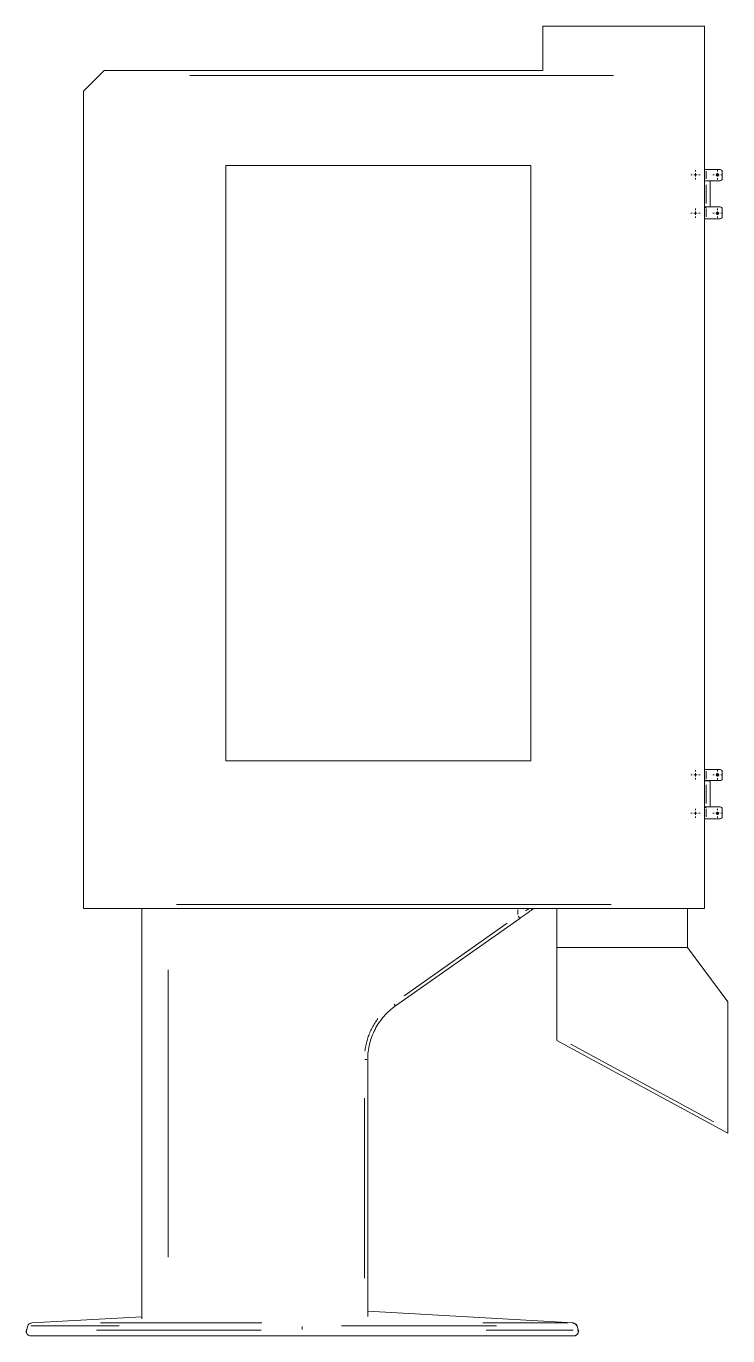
# Model space of a CAD drawing. Header units: millimetres. Extents: x 2057 to 9175, y 1255 to 6854.
# Drawn here: x 2057 to 3127, y 3115 to 5112 of the extents above; entities that cross this region are included whole.
import ezdxf

# ---------------------------------------------------------------- set-up
doc = ezdxf.new("R2010")
doc.units = ezdxf.units.MM

# ---------------------------------------------------------------- blocks, each defined once
blk = doc.blocks.new('SW_CENTERMARKSYMBOL_9')
at = {"color": 0, "linetype": 'Continuous', "lineweight": 0}
for p, q in [((-5, 0), (-7.1, 0)), ((0, 0), (-2.5, 0)), ((0, 5), (0, 7.1)), ((0, 0), (0, 2.5)), ((0, 0), (0, -2.5)), ((0, 0), (2.5, 0)), ((5, 0), (7.1, 0)), ((0, -5), (0, -7.1))]:
    blk.add_line(p, q, dxfattribs=at)
blk = doc.blocks.new('SW_CENTERMARKSYMBOL_10')
at = {"color": 0, "linetype": 'Continuous', "lineweight": 0}
for p, q in [((-5, 0), (-7.1, 0)), ((0, 0), (-2.5, 0)), ((0, 5), (0, 7.1)), ((0, 0), (0, 2.5)), ((0, 0), (0, -2.5)), ((0, 0), (2.5, 0)), ((5, 0), (7.1, 0)), ((0, -5), (0, -7.1))]:
    blk.add_line(p, q, dxfattribs=at)
blk = doc.blocks.new('SW_CENTERMARKSYMBOL_11')
at = {"color": 0, "linetype": 'Continuous', "lineweight": 0}
for p, q in [((-5, 0), (-7.1, 0)), ((0, 0), (-2.5, 0)), ((0, 5), (0, 7.1)), ((0, 0), (0, 2.5)), ((0, 0), (0, -2.5)), ((0, 0), (2.5, 0)), ((5, 0), (7.1, 0)), ((0, -5), (0, -7.1))]:
    blk.add_line(p, q, dxfattribs=at)
blk = doc.blocks.new('SW_CENTERMARKSYMBOL_12')
at = {"color": 0, "linetype": 'Continuous', "lineweight": 0}
for p, q in [((-5, 0), (-7.1, 0)), ((0, 0), (-2.5, 0)), ((0, 5), (0, 7.1)), ((0, 0), (0, 2.5)), ((0, 0), (0, -2.5)), ((0, 0), (2.5, 0)), ((5, 0), (7.1, 0)), ((0, -5), (0, -7.1))]:
    blk.add_line(p, q, dxfattribs=at)
blk = doc.blocks.new('SW_CENTERMARKSYMBOL_13')
at = {"color": 0, "linetype": 'Continuous', "lineweight": 0}
for p, q in [((-5, 0), (-7.1, 0)), ((0, 0), (-2.5, 0)), ((0, 5), (0, 7.1)), ((0, 0), (0, 2.5)), ((0, 0), (0, -2.5)), ((0, 0), (2.5, 0)), ((5, 0), (7.1, 0)), ((0, -5), (0, -7.1))]:
    blk.add_line(p, q, dxfattribs=at)
blk = doc.blocks.new('SW_CENTERMARKSYMBOL_14')
at = {"color": 0, "linetype": 'Continuous', "lineweight": 0}
for p, q in [((-5, 0), (-7.1, 0)), ((0, 0), (-2.5, 0)), ((0, 5), (0, 7.1)), ((0, 0), (0, 2.5)), ((0, 0), (0, -2.5)), ((0, 0), (2.5, 0)), ((5, 0), (7.1, 0)), ((0, -5), (0, -7.1))]:
    blk.add_line(p, q, dxfattribs=at)
blk = doc.blocks.new('SW_CENTERMARKSYMBOL_15')
at = {"color": 0, "linetype": 'Continuous', "lineweight": 0}
for p, q in [((-5, 0), (-7.1, 0)), ((0, 0), (-2.5, 0)), ((0, 5), (0, 7.1)), ((0, 0), (0, 2.5)), ((0, 0), (0, -2.5)), ((0, 0), (2.5, 0)), ((5, 0), (7.1, 0)), ((0, -5), (0, -7.1))]:
    blk.add_line(p, q, dxfattribs=at)
blk = doc.blocks.new('SW_CENTERMARKSYMBOL_16')
at = {"color": 0, "linetype": 'Continuous', "lineweight": 0}
for p, q in [((-5, 0), (-7.1, 0)), ((0, 0), (-2.5, 0)), ((0, 5), (0, 7.1)), ((0, 0), (0, 2.5)), ((0, 0), (0, -2.5)), ((0, 0), (2.5, 0)), ((5, 0), (7.1, 0)), ((0, -5), (0, -7.1))]:
    blk.add_line(p, q, dxfattribs=at)

msp = doc.modelspace()

# ---------------------------------------------------------------- linework, layer by layer
at = {"color": 7, "linetype": 'Continuous', "lineweight": 15}
for p, q in [((2844.7, 5112.1), (3091.4, 5112.1)), ((3091.4, 5112.1), (3091.4, 5037.1)), ((2144, 5013), (2168.1, 5037.1)), ((2168.1, 5037.1), (2175.7, 5044.7)), ((2175.7, 5044.7), (2844.7, 5044.7)), ((3091.4, 5037.1), (3091.4, 3773.1)), ((2144, 3773.1), (2144, 5013)), ((2361.1, 4899.6), (2826.8, 4899.6)), ((2361.1, 3991.8), (2361.1, 4899.6)), ((2826.8, 4899.6), (2826.8, 3991.8)), ((3091.4, 4893.5), (3093.9, 4893.5)), ((3093.9, 4893.5), (3115.4, 4893.5)), ((3093.9, 4876.3), (3091.4, 4876.3)), ((3091.5, 4876.5), (3091.5, 4876.3)), ((3093.9, 4876.5), (3091.5, 4876.5)), ((3115.4, 4876.5), (3093.9, 4876.5)), ((3093.9, 4876.3), (3099.9, 4876.3)), ((3096.3, 4876.3), (3096.3, 4876.5)), ((3099.9, 4836.6), (3099.9, 4876.3)), ((3118.4, 4879.5), (3118.4, 4890.5)), ((3091.4, 4835.8), (3093.9, 4835.8)), ((3091.5, 4836.6), (3093.9, 4836.6)), ((3093.9, 4836.6), (3115.4, 4836.6)), ((3118.4, 4821.5), (3118.4, 4833.6)), ((3093.9, 4818.5), (3091.4, 4818.5)), ((3115.4, 4818.5), (3093.9, 4818.5)), ((2826.8, 3991.8), (2361.1, 3991.8)), ((3091.4, 3978.8), (3093.9, 3978.8)), ((3093.9, 3978.8), (3115.4, 3978.8)), ((3118.4, 3964.8), (3118.4, 3975.8)), ((3093.9, 3961.5), (3091.4, 3961.5)), ((3091.5, 3961.8), (3091.5, 3961.5)), ((3093.9, 3961.8), (3091.5, 3961.8)), ((3115.4, 3961.8), (3093.9, 3961.8)), ((3093.9, 3961.5), (3099.9, 3961.5)), ((3096.3, 3961.5), (3096.3, 3961.8)), ((3099.9, 3921.8), (3099.9, 3961.5)), ((3091.4, 3921.1), (3093.9, 3921.1)), ((3091.5, 3921.8), (3093.9, 3921.8)), ((3093.9, 3921.8), (3115.4, 3921.8)), ((3118.4, 3906.8), (3118.4, 3918.8)), ((3093.9, 3903.8), (3091.4, 3903.8)), ((3115.4, 3903.8), (3093.9, 3903.8)), ((2144, 3767.1), (2144, 3773.1)), ((3091.4, 3767.1), (2144, 3767.1)), ((2233.4, 3141.1), (2233.4, 3767.1)), ((2866.2, 3707.6), (2866.2, 3767.1)), ((3065.5, 3707.6), (3065.5, 3767.1)), ((3091.4, 3773.1), (3091.4, 3767.1)), ((2809.7, 3751.9), (2620.1, 3618.4)), ((3065.5, 3707.6), (2866.2, 3707.6)), ((2866.2, 3707.6), (2866.2, 3571.6)), ((3065.5, 3707.6), (3065.5, 3707.3)), ((3126.9, 3624.5), (3065.5, 3707.3)), ((3126.9, 3624.5), (3126.9, 3430)), ((2866.2, 3565.8), (2866.2, 3571.6)), ((3126.9, 3424.2), (2866.2, 3565.8)), ((2577.7, 3536.6), (2577.7, 3144.9)), ((3127, 3435.4), (3127, 3485.4)), ((3127, 3435.4), (3126.9, 3435.4)), ((3126.9, 3430), (3126.9, 3424.2)), ((2233.4, 3144.6), (2065.2, 3135)), ((2890.9, 3135), (2577.7, 3152.8)), ((2890.9, 3135), (2890.4, 3135)), ((2057.2, 3124.2), (2059.1, 3130.4)), ((2896.4, 3130.4), (2897, 3130.4)), ((2897, 3130.4), (2898.9, 3124.2)), ((2898.9, 3124.2), (2898.3, 3124.2))]:
    msp.add_line(p, q, dxfattribs=at)
at = {"color": 8, "linetype": 'Continuous', "lineweight": 15}
for p, q in [((2952.9, 5037.1), (2306.6, 5037.1)), ((3093.9, 4891), (3093.9, 4879.1)), ((3093.9, 4841.9), (3093.9, 4870.2)), ((3093.9, 4833.9), (3093.9, 4821.2)), ((3093.9, 3976.2), (3093.9, 3964.3)), ((3093.9, 3927.1), (3093.9, 3955.4)), ((3093.9, 3919.1), (3093.9, 3906.5)), ((2286.1, 3773.1), (2949.3, 3773.1)), ((2806.8, 3757.6), (2806.8, 3765.4)), ((2633.6, 3634), (2790.4, 3744.4)), ((2273.4, 3673.2), (2273.4, 3235.2)), ((2620, 3618.5), (2618.3, 3620.9)), ((2887.6, 3560), (3105.5, 3441.7)), ((2573.4, 3536.6), (2576.2, 3536.6)), ((2572.7, 3203.5), (2572.7, 3477.8)), ((2057.4, 3119.5), (2058, 3118.4)), ((2478, 3125.1), (2478, 3129.4))]:
    msp.add_line(p, q, dxfattribs=at)
at = {"color": 7, "linetype": 'Continuous', "lineweight": 15, "flags": 128}
msp.add_lwpolyline([(2844.7, 5044.7), (2844.7, 5049.9), (2844.7, 5055), (2844.7, 5060.1), (2844.7, 5065), (2844.7, 5069.8), (2844.7, 5074.4), (2844.7, 5078.9), (2844.7, 5083.1), (2844.7, 5087.2), (2844.7, 5090.9), (2844.7, 5094.5), (2844.7, 5097.7), (2844.7, 5100.6), (2844.7, 5103.3), (2844.7, 5105.6), (2844.7, 5107.5), (2844.7, 5109.1), (2844.7, 5110.4), (2844.7, 5111.3), (2844.7, 5111.9), (2844.7, 5112.1)], dxfattribs=at)
at = {"color": 7, "linetype": 'Continuous', "lineweight": 15}
for centre, radius in [((3111.3, 4885.3), 1.97), ((3111.3, 4885.3), 1.73), ((3111.3, 4885.3), 1.79), ((3111.3, 4826.8), 1.97), ((3111.3, 4826.8), 1.73), ((3111.3, 4826.8), 1.79), ((3111.3, 3970.6), 1.97), ((3111.3, 3970.6), 1.79), ((3111.3, 3970.6), 1.73), ((3111.3, 3912), 1.97), ((3111.3, 3912), 1.79), ((3111.3, 3912), 1.73)]:
    msp.add_circle(centre, radius, dxfattribs=at)
for centre, radius, start, end in [((3115.4, 4890.5), 3, 0, 90), ((3115.4, 4879.5), 3, 270, 0), ((3115.4, 4833.6), 3, 0, 90), ((3115.4, 4821.5), 3, 270, 360), ((3115.4, 3975.8), 3, 0, 90), ((3115.4, 3964.8), 3, 270, 0), ((3115.4, 3918.8), 3, 0, 90), ((3115.4, 3906.8), 3, 270, 360), ((3124.5, 3485.4), 2.5, 0, 16.9832)]:
    msp.add_arc(centre, radius, start, end, dxfattribs=at)
at = {"color": 8, "linetype": 'Continuous', "lineweight": 15}
for points, knots in [([(2807.4, 3755.1), (2807.6, 3754.9), (2807.9, 3754.4), (2808.4, 3753.7), (2808.8, 3753), (2809.2, 3752.5), (2809.4, 3752.3), (2809.5, 3752.2)], [0, 0, 0, 0, 0.164777, 0.37139, 0.582389, 0.793387, 1, 1, 1, 1]), ([(2823.4, 3766.2), (2822.6, 3765.7), (2820.9, 3764.7), (2819.2, 3763.6), (2818.3, 3763.1)], [0, 0, 0, 0, 0.498409, 1, 1, 1, 1]), ([(2573.6, 3549.4), (2573.7, 3550.7), (2574.2, 3554.8), (2575.6, 3561.5), (2577.9, 3569.6), (2580.8, 3577.4), (2584.4, 3585), (2588.5, 3592.3), (2591.8, 3596.9), (2593.4, 3599.2)], [0, 0, 0, 0, 0.071472, 0.226274, 0.381054, 0.535819, 0.690531, 0.845235, 1, 1, 1, 1]), ([(2416.4, 3135), (2413.9, 3135), (2403.7, 3135), (2386.1, 3135), (2363.7, 3135), (2341.6, 3135), (2320, 3135), (2298.8, 3135), (2278.2, 3135), (2258.3, 3135), (2239, 3135), (2220.5, 3135), (2202.8, 3135), (2185.9, 3135), (2175.4, 3135), (2170.2, 3135)], [0, 0, 0, 0, 0.026436, 0.107566, 0.188697, 0.269827, 0.350957, 0.432088, 0.513218, 0.594348, 0.675479, 0.756609, 0.837739, 0.91887, 1, 1, 1, 1]), ([(2883.2, 3135), (2882.3, 3135), (2880.1, 3135), (2875, 3135), (2868, 3135), (2859.7, 3135), (2850.2, 3135), (2839.6, 3135), (2827.8, 3135), (2814.9, 3135), (2801, 3135), (2786.1, 3135), (2770.2, 3135), (2758.8, 3135), (2753.2, 3135)], [0, 0, 0, 0, 0.04985, 0.136228, 0.222605, 0.308982, 0.395359, 0.481737, 0.568114, 0.654491, 0.740868, 0.827246, 0.913623, 1, 1, 1, 1]), ([(2064, 3130.4), (2064.3, 3130.4), (2065.7, 3130.4), (2069.5, 3130.4), (2075.3, 3130.4), (2082.4, 3130.4), (2090.8, 3130.4), (2100.4, 3130.4), (2111.2, 3130.4), (2123.1, 3130.4), (2136.2, 3130.4), (2150.3, 3130.4), (2165.5, 3130.4), (2181.6, 3130.4), (2193.1, 3130.4), (2198.9, 3130.4)], [0, 0, 0, 0, 0.026436, 0.107566, 0.188697, 0.269827, 0.350957, 0.432088, 0.513218, 0.594348, 0.675479, 0.756609, 0.837739, 0.91887, 1, 1, 1, 1]), ([(2415.2, 3124.2), (2412.6, 3124.2), (2402.3, 3124.2), (2384.3, 3124.2), (2361.5, 3124.2), (2339, 3124.2), (2316.9, 3124.2), (2295.3, 3124.2), (2274.3, 3124.2), (2254, 3124.2), (2234.4, 3124.2), (2215.5, 3124.2), (2197.4, 3124.2), (2180.2, 3124.2), (2169.5, 3124.2), (2164.2, 3124.2)], [0, 0, 0, 0, 0.026436, 0.107566, 0.188697, 0.269827, 0.350957, 0.432088, 0.513218, 0.594348, 0.675479, 0.756609, 0.837739, 0.91887, 1, 1, 1, 1]), ([(2537.6, 3130.4), (2541.1, 3130.4), (2552.4, 3130.4), (2571.3, 3130.4), (2594.1, 3130.4), (2616.5, 3130.4), (2638.4, 3130.4), (2659.9, 3130.4), (2680.8, 3130.4), (2701, 3130.4), (2720.6, 3130.4), (2739.4, 3130.4), (2757.4, 3130.4), (2768.6, 3130.4), (2774.3, 3130.4)], [0, 0, 0, 0, 0.039963, 0.127239, 0.214515, 0.301791, 0.389068, 0.476344, 0.56362, 0.650896, 0.738172, 0.825448, 0.912724, 1, 1, 1, 1]), ([(2891.1, 3124.2), (2890.2, 3124.2), (2887.9, 3124.2), (2882.7, 3124.2), (2875.5, 3124.2), (2867.1, 3124.2), (2857.4, 3124.2), (2846.6, 3124.2), (2834.6, 3124.2), (2821.5, 3124.2), (2807.3, 3124.2), (2792, 3124.2), (2775.8, 3124.2), (2764.3, 3124.2), (2758.5, 3124.2)], [0, 0, 0, 0, 0.050579, 0.13689, 0.223201, 0.309512, 0.395823, 0.482134, 0.568445, 0.654756, 0.741067, 0.827378, 0.913689, 1, 1, 1, 1])]:
    msp.add_open_spline(points, degree=3, knots=knots, dxfattribs=at)
at = {"color": 7, "linetype": 'Continuous', "lineweight": 15}
for points, knots in [([(2809.7, 3751.9), (2811.8, 3753.3), (2815.9, 3756.3), (2821.4, 3760.1), (2826, 3763.3), (2829.1, 3765.5), (2830.7, 3766.7), (2831.3, 3767.1)], [0, 0, 0, 0, 0.275056, 0.550067, 0.734191, 0.917257, 1, 1, 1, 1]), ([(2620.1, 3618.4), (2613.6, 3613.8), (2607.6, 3608.4), (2597.1, 3596.4), (2592.6, 3589.7), (2585.3, 3575.6), (2582.4, 3568.1), (2578.7, 3552.6), (2577.7, 3544.6), (2577.7, 3536.6)], [0, 0, 0, 0, 0.25, 0.25, 0.5, 0.5, 0.75, 0.75, 1, 1, 1, 1]), ([(2065.2, 3135), (2064.5, 3135), (2063.9, 3134.9), (2062.6, 3134.4), (2062, 3134.1), (2060.9, 3133.2), (2060.4, 3132.7), (2059.6, 3131.6), (2059.3, 3131), (2059.1, 3130.4)], [0, 0, 0, 0, 0.25, 0.25, 0.5, 0.5, 0.75, 0.75, 1, 1, 1, 1]), ([(2896.4, 3130.4), (2896.2, 3131), (2895.7, 3132.2), (2894.2, 3133.7), (2892.4, 3134.8), (2891, 3134.9), (2890.4, 3135)], [0, 0, 0, 0, 0.244394, 0.500273, 0.756003, 1, 1, 1, 1]), ([(2896.5, 3130.4), (2896.2, 3131), (2895.7, 3132.2), (2894.2, 3133.7), (2892.4, 3134.8), (2891, 3134.9), (2890.4, 3135)], [0, 0, 0, 0, 0.244394, 0.500273, 0.756003, 1, 1, 1, 1]), ([(2897, 3130.4), (2896.8, 3131), (2896.5, 3131.6), (2895.7, 3132.7), (2895.2, 3133.2), (2894.1, 3134.1), (2893.5, 3134.4), (2892.2, 3134.9), (2891.6, 3135), (2890.9, 3135)], [0, 0, 0, 0, 0.25, 0.25, 0.5, 0.5, 0.75, 0.75, 1, 1, 1, 1]), ([(2057.2, 3124.2), (2056.9, 3123.6), (2056.8, 3122.8), (2056.8, 3121.3), (2057, 3120.5), (2057.3, 3119.7)], [0, 0, 0, 0, 0.5, 0.5, 1, 1, 1, 1]), ([(2057.7, 3124.3), (2057.4, 3123.6), (2056.9, 3122.2), (2057.2, 3119.7), (2058.2, 3118.3), (2058.6, 3117.7)], [0, 0, 0, 0, 0.334722, 0.675621, 1, 1, 1, 1]), ([(2058.1, 3118.2), (2058.5, 3117.7), (2058.9, 3117.3), (2059.7, 3116.6), (2060.2, 3116.3), (2061.2, 3115.8), (2061.7, 3115.7), (2062.6, 3115.5), (2063.1, 3115.4), (2063.6, 3115.4)], [0, 0, 0, 0, 0.25, 0.25, 0.5, 0.5, 0.75, 0.75, 1, 1, 1, 1]), ([(2063.6, 3115.4), (2063.6, 3115.4), (2063.6, 3115.4), (2063.6, 3115.4), (2063.6, 3115.4), (2063.6, 3115.4), (2063.7, 3115.4), (2063.7, 3115.4), (2063.8, 3115.4), (2063.9, 3115.4), (2064, 3115.4), (2064.1, 3115.4), (2064.2, 3115.4), (2064.3, 3115.4), (2064.4, 3115.4), (2064.6, 3115.4), (2064.7, 3115.4), (2064.9, 3115.4), (2065, 3115.4), (2065.2, 3115.4), (2065.4, 3115.4), (2065.6, 3115.4), (2065.8, 3115.4), (2066, 3115.4), (2066.2, 3115.4), (2066.6, 3115.4), (2067.2, 3115.4), (2068.1, 3115.4), (2069.1, 3115.4), (2070.2, 3115.4), (2072.2, 3115.4), (2075.5, 3115.4), (2080.5, 3115.4), (2086.3, 3115.4), (2093.5, 3115.4), (2103.3, 3115.4), (2114.9, 3115.4), (2127.3, 3115.4), (2138.2, 3115.4), (2149, 3115.4), (2160.5, 3115.4), (2172.2, 3115.4), (2185, 3115.4), (2199.9, 3115.4), (2215.8, 3115.4), (2233.5, 3115.4), (2251.3, 3115.4), (2270.5, 3115.4), (2288.9, 3115.4), (2307.3, 3115.4), (2326.4, 3115.4), (2346.1, 3115.4), (2368, 3115.4), (2390, 3115.4), (2411.6, 3115.4), (2428.7, 3115.4), (2445.7, 3115.4), (2461.7, 3115.4), (2486, 3115.4), (2508, 3115.4), (2533.4, 3115.4), (2552.6, 3115.4), (2573.3, 3115.4), (2592.5, 3115.4), (2611.7, 3115.4), (2631, 3115.4), (2649.4, 3115.4), (2667.4, 3115.4), (2685, 3115.4), (2703.4, 3115.4), (2721.7, 3115.4), (2739.3, 3115.4), (2755.7, 3115.4), (2776.4, 3115.4), (2792.6, 3115.4), (2805.5, 3115.4), (2814.1, 3115.4), (2828.1, 3115.4), (2841.9, 3115.4), (2854, 3115.4), (2862.6, 3115.4), (2870.2, 3115.4), (2876.6, 3115.4), (2881.1, 3115.4), (2884, 3115.4), (2885.7, 3115.4), (2887.2, 3115.4), (2888.6, 3115.4), (2889.9, 3115.4), (2890.6, 3115.4), (2891.1, 3115.4), (2891.4, 3115.4), (2891.7, 3115.4), (2891.9, 3115.4), (2892.1, 3115.4), (2892.2, 3115.4), (2892.4, 3115.4), (2892.4, 3115.4), (2892.5, 3115.4), (2892.5, 3115.4), (2892.5, 3115.4)], [0, 0, 0, 0, 0.001567, 0.003134, 0.004701, 0.006268, 0.007835, 0.009402, 0.010969, 0.012536, 0.014103, 0.01567, 0.017237, 0.018804, 0.020371, 0.021938, 0.023505, 0.025072, 0.026639, 0.028206, 0.029773, 0.03134, 0.032907, 0.034474, 0.036041, 0.037608, 0.042463, 0.047317, 0.052171, 0.057026, 0.062765, 0.076819, 0.090941, 0.107153, 0.120689, 0.138162, 0.164109, 0.179529, 0.193563, 0.209313, 0.221787, 0.235898, 0.250008, 0.264648, 0.283227, 0.298324, 0.31608, 0.333312, 0.35019, 0.364219, 0.380362, 0.39797, 0.412383, 0.433139, 0.450168, 0.46294, 0.472935, 0.489543, 0.500011, 0.528715, 0.540288, 0.558806, 0.573515, 0.589009, 0.604503, 0.619996, 0.636354, 0.650439, 0.666077, 0.682531, 0.700049, 0.717237, 0.73353, 0.749997, 0.78292, 0.789006, 0.79776, 0.815689, 0.845503, 0.860621, 0.87802, 0.895039, 0.911179, 0.9271, 0.935713, 0.943177, 0.947468, 0.956514, 0.963762, 0.971009, 0.973908, 0.976807, 0.979707, 0.982606, 0.985505, 0.988404, 0.991303, 0.994202, 0.997101, 1, 1, 1, 1]), ([(2892.5, 3115.4), (2893, 3115.5), (2894, 3115.5), (2894.9, 3115.9), (2895.4, 3116.1)], [0, 0, 0, 0, 0.486663, 1, 1, 1, 1]), ([(2895.4, 3116.1), (2896.1, 3116.5), (2897.5, 3117.4), (2898.8, 3119.7), (2899.1, 3122.2), (2898.6, 3123.6), (2898.4, 3124.3)], [0, 0, 0, 0, 0.250542, 0.503096, 0.753822, 1, 1, 1, 1]), ([(2897.4, 3117.6), (2897.6, 3117.8), (2898.2, 3118.4), (2898.8, 3119.7), (2899.2, 3121.2), (2899.3, 3122.8), (2899, 3123.8), (2898.9, 3124.2)], [0, 0, 0, 0, 0.106662, 0.346708, 0.579351, 0.798471, 1, 1, 1, 1])]:
    msp.add_open_spline(points, degree=3, knots=knots, dxfattribs=at)

# ---------------------------------------------------------------- block references
at = {"color": 7, "linetype": 'Continuous', "lineweight": 0}
for name, p in [('SW_CENTERMARKSYMBOL_9', (3077.7, 4885.3)), ('SW_CENTERMARKSYMBOL_13', (3111.3, 4885.3)), ('SW_CENTERMARKSYMBOL_10', (3077.7, 4826.8)), ('SW_CENTERMARKSYMBOL_12', (3111.3, 4826.8)), ('SW_CENTERMARKSYMBOL_16', (3077.7, 3970.6)), ('SW_CENTERMARKSYMBOL_11', (3111.3, 3970.6)), ('SW_CENTERMARKSYMBOL_15', (3077.7, 3912)), ('SW_CENTERMARKSYMBOL_14', (3111.3, 3912))]:
    msp.add_blockref(name, p, dxfattribs=at)

doc.saveas('drawing.dxf')
